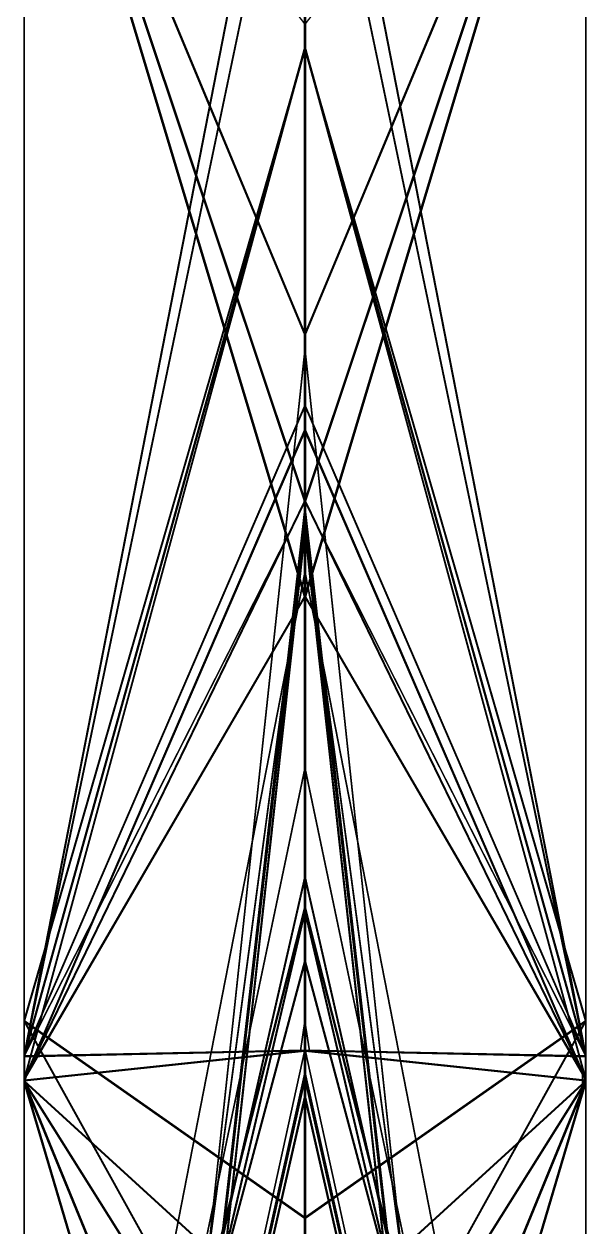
# Model space of a CAD drawing. Header units: metres. Extents: x -12.4 to 12.4, y -12.4 to 12.4.
# Drawn here: x -0.425 to 0.425, y 6.106 to 7.928 of the extents above; entities that cross this region are included whole.
import ezdxf

# ---------------------------------------------------------------- set-up
doc = ezdxf.new("R2010")
doc.units = ezdxf.units.M
doc.layers.add('Snowflake', color=7, linetype='CONTINUOUS')

msp = doc.modelspace()

# ---------------------------------------------------------------- linework, layer by layer
at = {"layer": 'Snowflake'}
for points in [[(-0.000135, 8.542343, -3.374876), (-0.422979, 6.377565, -0.338764), (-0.424201, 6.368742, -0.323402)], [(-0.424201, 6.368742, -0.323402), (-0.000705, 8.536854, -3.364191), (-0.000135, 8.542343, -3.374876)], [(-0.000705, 8.536854, -3.364191), (-0.424201, 6.368742, -0.323402), (-0.000705, 7.349327, -1.20505)], [(-0.000135, 8.398622, -3.73418), (-0.422979, 6.377565, -0.338764), (-0.000135, 8.542343, -3.374876)], [(0, 7.37143, -1.241643), (0, 8.526034, -3.340923), (-0.000705, 8.536854, -3.364191)], [(-0.000705, 8.536854, -3.364191), (-0.000705, 7.349327, -1.20505), (0, 7.37143, -1.241643)], [(0.000705, 7.349327, -1.20505), (0.000705, 8.536854, -3.364191), (0, 8.526034, -3.340923)], [(0, 8.526034, -3.340923), (0, 8.036202, -2.326271), (0, 7.37143, -1.241643)], [(0, 8.526034, -3.340923), (0, 7.37143, -1.241643), (0.000705, 7.349327, -1.20505)], [(0.42298, 6.377565, -0.338764), (0.000135, 8.398622, -3.73418), (0.000135, 8.542343, -3.374876)], [(0.42298, 6.377565, -0.338764), (0.000135, 8.542343, -3.374876), (0.000705, 8.536854, -3.364191)], [(0.424201, 6.368742, -0.323402), (0.000705, 8.536854, -3.364191), (0.000705, 7.349327, -1.20505)], [(0.000705, 8.536854, -3.364191), (0.424201, 6.368742, -0.323402), (0.42298, 6.377565, -0.338764)], [(-0.425061, 6.330577, 0.170851), (-0.000737, 7.060687, 0.747749), (-0.425061, 8.47591, 0.224935)], [(-0.425061, 6.330577, 0.170851), (-0.425061, 8.47591, 0.224935), (-0.424983, 8.475826, 0.223391)], [(-0.425061, 8.47591, 0.224935), (-0.000737, 7.060687, 0.747749), (-0.000741, 7.065682, 0.747553)], [(-0.000741, 7.065682, 0.747553), (-0.420511, 8.465716, 0.230351), (-0.425061, 8.47591, 0.224935)], [(-0.424983, 8.475826, 0.223391), (-0.424983, 6.3312, 0.169325), (-0.425061, 6.330577, 0.170851)], [(-0.000799, 7.205246, -0.263204), (-0.424983, 8.475826, 0.223391), (-0.42358, 8.476167, 0.22184)], [(-0.424983, 8.475826, 0.223391), (-0.000799, 7.205246, -0.263204), (-0.424983, 6.3312, 0.169325)], [(-0.000506, 7.460964, 0.712334), (-0.000506, 8.000454, 0.856198), (-0.42377, 8.477028, 0.226792)], [(-0.000506, 7.460964, 0.712334), (-0.42377, 8.477028, 0.226792), (-0.420511, 8.465716, 0.230351)], [(-0.000663, 7.928112, -0.263301), (-0.000663, 7.209383, -0.263301), (-0.42358, 8.476167, 0.22184)], [(-0.42358, 8.476167, 0.22184), (-0.000663, 7.209383, -0.263301), (-0.000799, 7.205246, -0.263204)], [(0.000506, 8.000454, 0.856198), (0.000506, 7.460964, 0.712334), (0.423771, 8.477028, 0.226792)], [(0.423771, 8.477028, 0.226792), (0.000506, 7.460964, 0.712334), (0.000742, 7.458042, 0.711884)], [(0.000664, 7.209383, -0.263301), (0.000664, 7.928112, -0.263301), (0.423581, 8.476167, 0.22184)], [(0.000664, 7.209383, -0.263301), (0.423581, 8.476167, 0.22184), (0.424984, 8.475826, 0.223391)], [(0.424984, 8.475826, 0.223391), (0.0008, 7.205246, -0.263204), (0.000664, 7.209383, -0.263301)], [(0.000738, 7.060687, 0.747749), (0.425062, 6.330577, 0.170851), (0.425062, 8.47591, 0.224935)], [(0.000738, 7.060687, 0.747749), (0.425062, 8.47591, 0.224935), (0.420511, 8.465716, 0.230351)], [(0.000742, 7.458042, 0.711884), (0.420511, 8.465716, 0.230351), (0.423771, 8.477028, 0.226792)], [(0.0008, 7.205246, -0.263204), (0.424984, 8.475826, 0.223391), (0.424984, 6.3312, 0.169325)], [(0.425062, 8.47591, 0.224935), (0.425062, 6.330577, 0.170851), (0.424984, 6.3312, 0.169325)], [(0.424984, 6.3312, 0.169325), (0.424984, 8.475826, 0.223391), (0.425062, 8.47591, 0.224935)], [(-0.000741, 7.065682, 0.747553), (-0.000741, 7.458042, 0.711884), (-0.420511, 8.465716, 0.230351)], [(-0.420511, 8.465716, 0.230351), (-0.000741, 7.458042, 0.711884), (-0.000506, 7.460964, 0.712334)], [(0.420511, 8.465716, 0.230351), (0.000742, 7.065682, 0.747553), (0.000738, 7.060687, 0.747749)], [(0.000742, 7.458042, 0.711884), (0.000742, 7.065682, 0.747553), (0.420511, 8.465716, 0.230351)], [(-0.422979, 6.377565, -0.338764), (-0.000135, 8.398622, -3.73418), (-0.000125, 8.397027, -3.735438)], [(0, 8.398795, -3.736439), (0, 7.892407, -3.736439), (-0.000125, 7.893064, -3.735438)], [(-0.000125, 7.893064, -3.735438), (-0.000125, 8.397027, -3.735438), (0, 8.398795, -3.736439)], [(0, 7.892407, -3.736439), (0, 8.398795, -3.736439), (0.000125, 8.397027, -3.735438)], [(0.423758, 6.372201, -0.333691), (0.000125, 8.397027, -3.735438), (0.000135, 8.398622, -3.73418)], [(0.000135, 8.398622, -3.73418), (0.42298, 6.377565, -0.338764), (0.423758, 6.372201, -0.333691)], [(-0.000125, 8.397027, -3.735438), (-0.000125, 7.893064, -3.735438), (-0.423758, 6.372201, -0.333691)], [(-0.000125, 8.397027, -3.735438), (-0.423758, 6.372201, -0.333691), (-0.422979, 6.377565, -0.338764)], [(0.000125, 8.397027, -3.735438), (0.000125, 7.893064, -3.735438), (0, 7.892407, -3.736439)], [(0.000125, 7.893064, -3.735438), (0.000125, 8.397027, -3.735438), (0.423758, 6.372201, -0.333691)], [(0.000506, 7.460964, 0.712334), (0.000506, 8.000454, 0.856198), (-0.000506, 8.000454, 0.856198)], [(-0.000506, 8.000454, 0.856198), (-0.000506, 7.460964, 0.712334), (0.000506, 7.460964, 0.712334)], [(-0.000663, 7.209383, -0.263301), (-0.000663, 7.928112, -0.263301), (0.000664, 7.928112, -0.263301)], [(0.000664, 7.928112, -0.263301), (0.000664, 7.209383, -0.263301), (-0.000663, 7.209383, -0.263301)], [(0, 7.313678, 1.833832), (0, 7.928578, 2.629585), (0, 7.927557, 2.629915)], [(0, 7.928578, 2.629585), (0, 7.313678, 1.833832), (0, 7.316278, 1.838848)], [(0, 7.316278, 1.838848), (0, 7.927557, 2.629915), (0, 7.928578, 2.629585)], [(0, 7.927557, 2.629915), (0, 7.316278, 1.838848), (0.000001, 7.8916, 3.708643)], [(0, 7.927557, 2.629915), (0, 7.316278, 1.838848), (0, 7.313678, 1.833832)], [(-0.425311, 6.329789, 0.176266), (-0.003518, 7.879888, 3.688683), (-0.000691, 7.888004, 3.70289)], [(-0.000691, 7.888004, 3.70289), (-0.423606, 6.333783, 0.181134), (-0.425311, 6.329789, 0.176266)], [(-0.000475, 7.888203, -3.729232), (-0.000475, 6.374175, -1.674479), (-0.424708, 6.365187, -0.322668)], [(-0.000475, 7.888203, -3.729232), (-0.424708, 6.365187, -0.322668), (-0.423758, 6.372201, -0.333691)], [(-0.423758, 6.372201, -0.333691), (-0.000125, 7.893064, -3.735438), (-0.000475, 7.888203, -3.729232)], [(-0.000691, 7.888004, 3.70289), (-0.000691, 7.313023, 1.834204), (-0.423606, 6.333783, 0.181134)], [(-0.003518, 7.879888, 3.688683), (-0.000744, 7.886636, 3.70514), (0.000001, 7.888854, 3.71133)], [(-0.000691, 7.888004, 3.70289), (-0.003518, 7.879888, 3.688683), (0.000001, 7.888854, 3.71133)], [(0, 6.124327, 1.154567), (0.000001, 7.888854, 3.71133), (-0.000744, 7.886636, 3.70514)], [(0.000001, 7.8916, 3.708643), (-0.000691, 7.888004, 3.70289), (0.000001, 7.888854, 3.71133)], [(0.000001, 7.8916, 3.708643), (0, 7.316278, 1.838848), (-0.000691, 7.313023, 1.834204)], [(-0.000691, 7.313023, 1.834204), (-0.000691, 7.888004, 3.70289), (0.000001, 7.8916, 3.708643)], [(0, 7.856989, -3.690074), (-0.000475, 7.888203, -3.729232), (-0.000125, 7.893064, -3.735438)], [(-0.000475, 6.374175, -1.674479), (-0.000475, 7.888203, -3.729232), (0, 7.856989, -3.690074)], [(-0.000125, 7.893064, -3.735438), (0, 7.892407, -3.736439), (0, 7.856989, -3.690074)], [(0.000125, 7.893064, -3.735438), (0.000476, 7.888203, -3.729232), (0, 7.856989, -3.690074)], [(0, 7.856989, -3.690074), (0, 7.892407, -3.736439), (0.000125, 7.893064, -3.735438)], [(0, 7.205166, -2.868345), (0, 7.892407, -3.736439), (0, 7.856989, -3.690074)], [(0, 7.892407, -3.736439), (0, 7.205166, -2.868345), (0, 7.205976, -2.867743)], [(0, 7.205976, -2.867743), (0, 7.856989, -3.690074), (0, 7.892407, -3.736439)], [(0, 7.316278, 1.838848), (0.000001, 7.8916, 3.708643), (0.000692, 7.888004, 3.70289)], [(0, 6.124327, 1.154567), (0.000001, 7.888854, 3.71133), (0, 7.422889, 3.424583)], [(0, 6.554986, 2.231217), (0, 7.422889, 3.424583), (0.000001, 7.888854, 3.71133)], [(0.000001, 7.888854, 3.71133), (0, 6.124327, 1.154567), (0, 6.554986, 2.231217)], [(0.000001, 7.888854, 3.71133), (0, 6.124327, 1.154567), (0.000745, 6.121146, 1.146981)], [(0, 6.417909, -1.737037), (0, 7.856989, -3.690074), (0.000476, 7.888203, -3.729232)], [(0.000476, 7.888203, -3.729232), (0.000476, 6.374175, -1.674479), (0, 6.417909, -1.737037)], [(0.000692, 7.888004, 3.70289), (0.000692, 7.313023, 1.834204), (0, 7.316278, 1.838848)], [(0.000692, 7.888004, 3.70289), (0.000001, 7.8916, 3.708643), (0.000001, 7.888854, 3.71133)], [(0.003519, 7.879888, 3.688683), (0.000692, 7.888004, 3.70289), (0.000001, 7.888854, 3.71133)], [(0.000745, 7.886636, 3.70514), (0.003519, 7.879888, 3.688683), (0.000001, 7.888854, 3.71133)], [(0.000745, 6.121146, 1.146981), (0.000745, 7.886636, 3.70514), (0.000001, 7.888854, 3.71133)], [(0.000125, 7.893064, -3.735438), (0.423758, 6.372201, -0.333691), (0.424709, 6.365187, -0.322668)], [(0.424709, 6.365187, -0.322668), (0.000476, 7.888203, -3.729232), (0.000125, 7.893064, -3.735438)], [(0.000476, 6.374175, -1.674479), (0.000476, 7.888203, -3.729232), (0.424709, 6.365187, -0.322668)], [(0.000692, 7.313023, 1.834204), (0.000692, 7.888004, 3.70289), (0.423607, 6.333783, 0.181134)], [(0.423607, 6.333783, 0.181134), (0.000692, 7.888004, 3.70289), (0.003519, 7.879888, 3.688683)], [(-0.425311, 6.419392, 0.893086), (-0.003518, 7.879888, 3.688683), (-0.425311, 6.329789, 0.176266)], [(-0.003518, 7.879888, 3.688683), (-0.425311, 6.419392, 0.893086), (-0.424767, 6.418421, 0.894767)], [(-0.000744, 7.886636, 3.70514), (-0.424767, 6.418421, 0.894767), (-0.000745, 6.121146, 1.146981)], [(-0.424767, 6.418421, 0.894767), (-0.000744, 7.886636, 3.70514), (-0.003518, 7.879888, 3.688683)], [(-0.000744, 7.886636, 3.70514), (-0.000745, 6.121146, 1.146981), (0, 6.124327, 1.154567)], [(0.424768, 6.418421, 0.894767), (0.000745, 7.886636, 3.70514), (0.000745, 6.121146, 1.146981)], [(0.000745, 7.886636, 3.70514), (0.424768, 6.418421, 0.894767), (0.425312, 6.419392, 0.893086)], [(0.425312, 6.419392, 0.893086), (0.003519, 7.879888, 3.688683), (0.000745, 7.886636, 3.70514)], [(0.003519, 7.879888, 3.688683), (0.425312, 6.419392, 0.893086), (0.425312, 6.329789, 0.176266)], [(0.003519, 7.879888, 3.688683), (0.425312, 6.329789, 0.176266), (0.423607, 6.333783, 0.181134)], [(0, 7.856989, -3.690074), (0, 6.417909, -1.737037), (-0.000475, 6.374175, -1.674479)], [(0, 6.417909, -1.737037), (0, 7.205976, -2.867743), (0, 7.856989, -3.690074)], [(0, 7.856989, -3.690074), (0, 7.205976, -2.867743), (0, 7.205166, -2.868345)], [(0.000506, 7.460964, 0.712334), (-0.000506, 7.460964, 0.712334), (-0.000741, 7.458042, 0.711884)], [(-0.000741, 7.458042, 0.711884), (0.000742, 7.458042, 0.711884), (0.000506, 7.460964, 0.712334)], [(0.000742, 7.065682, 0.747553), (0.000742, 7.458042, 0.711884), (-0.000741, 7.458042, 0.711884)], [(-0.000741, 7.458042, 0.711884), (-0.000741, 7.065682, 0.747553), (0.000742, 7.065682, 0.747553)], [(-0.000125, 7.433496, 5.40432), (-0.000125, 7.181516, 4.967875), (-0.423758, 3.475085, 5.351643)], [(-0.000125, 7.433496, 5.40432), (-0.423758, 3.475085, 5.351643), (-0.42298, 3.48216, 5.353752)], [(-0.42298, 3.48216, 5.353752), (-0.000135, 7.433205, 5.406329), (-0.000125, 7.433496, 5.40432)], [(-0.000135, 7.433205, 5.406329), (-0.42298, 3.48216, 5.353752), (-0.000135, 7.1939, 5.710448)], [(0, 7.435249, 5.405351), (-0.000125, 7.433496, 5.40432), (-0.000135, 7.433205, 5.406329)], [(0, 7.194344, 5.711503), (0, 7.435249, 5.405351), (-0.000135, 7.433205, 5.406329)], [(-0.000135, 7.433205, 5.406329), (-0.000135, 7.1939, 5.710448), (0, 7.194344, 5.711503)], [(0, 7.435249, 5.405351), (0, 7.182055, 4.966806), (-0.000125, 7.181516, 4.967875)], [(-0.000125, 7.181516, 4.967875), (-0.000125, 7.433496, 5.40432), (0, 7.435249, 5.405351)], [(0, 7.435249, 5.405351), (0.000135, 7.433205, 5.406329), (0.000125, 7.433496, 5.40432)], [(0, 7.435249, 5.405351), (0, 7.194344, 5.711503), (0.000135, 7.1939, 5.710448)], [(0.000135, 7.1939, 5.710448), (0.000135, 7.433205, 5.406329), (0, 7.435249, 5.405351)], [(0, 7.182055, 4.966806), (0, 7.435249, 5.405351), (0.000125, 7.433496, 5.40432)], [(0.000125, 7.433496, 5.40432), (0.000125, 7.181516, 4.967875), (0, 7.182055, 4.966806)], [(0.000125, 7.181516, 4.967875), (0.000125, 7.433496, 5.40432), (0.423758, 3.475085, 5.351643)], [(0.423758, 3.475085, 5.351643), (0.000125, 7.433496, 5.40432), (0.000135, 7.433205, 5.406329)], [(0.42298, 3.48216, 5.353752), (0.000135, 7.433205, 5.406329), (0.000135, 7.1939, 5.710448)], [(0.000135, 7.433205, 5.406329), (0.42298, 3.48216, 5.353752), (0.423758, 3.475085, 5.351643)], [(0, 7.422889, 3.424583), (0, 6.554986, 2.231217), (0, 6.124327, 1.154567)], [(0, 6.554986, 2.231217), (0, 7.422889, 3.424583), (0, 7.42219, 3.425338)], [(0, 6.554095, 2.231709), (0, 7.42219, 3.425338), (0, 7.422889, 3.424583)], [(0, 7.422889, 3.424583), (0, 6.554986, 2.231217), (0, 6.554095, 2.231709)], [(0, 7.42219, 3.425338), (0, 6.554095, 2.231709), (0, 6.554986, 2.231217)], [(0, 7.37143, -1.241643), (-0.000705, 7.349327, -1.20505), (-0.000456, 7.348564, -1.202071)], [(0.000705, 7.349327, -1.20505), (0, 7.37143, -1.241643), (-0.000456, 7.348564, -1.202071)], [(-0.000705, 7.349327, -1.20505), (-0.424201, 6.368742, -0.323402), (-0.424551, 6.366593, -0.319177)], [(-0.424551, 6.366593, -0.319177), (-0.000456, 7.348564, -1.202071), (-0.000705, 7.349327, -1.20505)], [(-0.000456, 7.348564, -1.202071), (-0.424551, 6.366593, -0.319177), (-0.000456, 7.204418, -0.265121)], [(0.000457, 7.348564, -1.202071), (0.000705, 7.349327, -1.20505), (-0.000456, 7.348564, -1.202071)], [(0.000457, 7.204418, -0.265121), (0.000457, 7.348564, -1.202071), (-0.000456, 7.348564, -1.202071)], [(-0.000456, 7.348564, -1.202071), (-0.000456, 7.204418, -0.265121), (0.000457, 7.204418, -0.265121)], [(0.424201, 6.368742, -0.323402), (0.000705, 7.349327, -1.20505), (0.000457, 7.348564, -1.202071)], [(0.424551, 6.366593, -0.319177), (0.000457, 7.348564, -1.202071), (0.000457, 7.204418, -0.265121)], [(0.000457, 7.348564, -1.202071), (0.424551, 6.366593, -0.319177), (0.424201, 6.368742, -0.323402)], [(-0.423606, 6.333783, 0.181134), (-0.000691, 7.313023, 1.834204), (-0.00096, 7.309454, 1.826079)], [(-0.00096, 7.309454, 1.826079), (-0.419877, 6.339472, 0.188636), (-0.423606, 6.333783, 0.181134)], [(-0.00096, 7.309454, 1.826079), (-0.00096, 7.060278, 1.327727), (-0.419877, 6.339472, 0.188636)], [(-0.00096, 7.309454, 1.826079), (-0.000691, 7.313023, 1.834204), (0, 7.316278, 1.838848)], [(0, 7.316278, 1.838848), (0, 7.313678, 1.833832), (-0.00096, 7.309454, 1.826079)], [(0, 7.313678, 1.833832), (0, 7.060483, 1.327444), (-0.00096, 7.060278, 1.327727)], [(-0.00096, 7.060278, 1.327727), (-0.00096, 7.309454, 1.826079), (0, 7.313678, 1.833832)], [(0, 7.316278, 1.838848), (0.000692, 7.313023, 1.834204), (0.000961, 7.309454, 1.826079)], [(0.000961, 7.309454, 1.826079), (0, 7.313678, 1.833832), (0, 7.316278, 1.838848)], [(0, 7.060483, 1.327444), (0, 7.313678, 1.833832), (0.000961, 7.309454, 1.826079)], [(0.000961, 7.309454, 1.826079), (0.000961, 7.060278, 1.327727), (0, 7.060483, 1.327444)], [(0.000692, 7.313023, 1.834204), (0.423607, 6.333783, 0.181134), (0.419878, 6.339472, 0.188636)], [(0.419878, 6.339472, 0.188636), (0.000961, 7.309454, 1.826079), (0.000692, 7.313023, 1.834204)], [(0.000961, 7.060278, 1.327727), (0.000961, 7.309454, 1.826079), (0.419878, 6.339472, 0.188636)], [(-0.000456, 7.204418, -0.265121), (-0.424551, 6.366593, -0.319177), (-0.425217, 6.365049, -0.317254)], [(-0.425217, 6.365049, -0.317254), (-0.00187, 7.201397, -0.263294), (-0.000456, 7.204418, -0.265121)], [(-0.425217, 6.365049, -0.317254), (-0.425217, 6.329076, 0.168381), (-0.00187, 7.201397, -0.263294)], [(-0.00187, 7.201397, -0.263294), (-0.425217, 6.329076, 0.168381), (-0.424983, 6.3312, 0.169325)], [(-0.424983, 6.3312, 0.169325), (-0.000799, 7.205246, -0.263204), (-0.00187, 7.201397, -0.263294)], [(-0.00187, 7.201397, -0.263294), (-0.000799, 7.205246, -0.263204), (-0.000663, 7.209383, -0.263301)], [(-0.000456, 7.204418, -0.265121), (-0.00187, 7.201397, -0.263294), (-0.000663, 7.209383, -0.263301)], [(0.000457, 7.204418, -0.265121), (-0.000456, 7.204418, -0.265121), (-0.000663, 7.209383, -0.263301)], [(0.00187, 7.201397, -0.263294), (0.000457, 7.204418, -0.265121), (-0.000663, 7.209383, -0.263301)], [(0.0008, 7.205246, -0.263204), (0.00187, 7.201397, -0.263294), (-0.000663, 7.209383, -0.263301)], [(0.000664, 7.209383, -0.263301), (0.0008, 7.205246, -0.263204), (-0.000663, 7.209383, -0.263301)], [(0.424551, 6.366593, -0.319177), (0.000457, 7.204418, -0.265121), (0.00187, 7.201397, -0.263294)], [(0.0008, 7.205246, -0.263204), (0.424984, 6.3312, 0.169325), (0.425217, 6.329076, 0.168381)], [(0.425217, 6.329076, 0.168381), (0.00187, 7.201397, -0.263294), (0.0008, 7.205246, -0.263204)], [(0.425217, 6.329076, 0.168381), (0.425217, 6.365049, -0.317254), (0.00187, 7.201397, -0.263294)], [(0.00187, 7.201397, -0.263294), (0.425217, 6.365049, -0.317254), (0.424551, 6.366593, -0.319177)], [(-0.000135, 7.1939, 5.710448), (-0.42298, 3.48216, 5.353752), (-0.424201, 3.464445, 5.353791)], [(-0.424201, 3.464445, 5.353791), (-0.000705, 7.181901, 5.711038), (-0.000135, 7.1939, 5.710448)], [(-0.000705, 7.181901, 5.711038), (-0.424201, 3.464445, 5.353791), (-0.000705, 4.718267, 5.762179)], [(-0.423758, 3.475085, 5.351643), (-0.000125, 7.181516, 4.967875), (-0.000475, 7.173712, 4.966769)], [(-0.000135, 7.1939, 5.710448), (-0.000705, 7.181901, 5.711038), (0, 7.156341, 5.713301)], [(0, 4.761009, 5.763024), (0, 7.156341, 5.713301), (-0.000705, 7.181901, 5.711038)], [(-0.000705, 7.181901, 5.711038), (-0.000705, 4.718267, 5.762179), (0, 4.761009, 5.763024)], [(0, 7.124193, 4.959315), (-0.000475, 7.173712, 4.966769), (-0.000125, 7.181516, 4.967875)], [(0, 7.156341, 5.713301), (0, 7.194344, 5.711503), (-0.000135, 7.1939, 5.710448)], [(-0.000125, 7.181516, 4.967875), (0, 7.182055, 4.966806), (0, 7.124193, 4.959315)], [(0.000135, 7.1939, 5.710448), (0, 7.194344, 5.711503), (0, 7.156341, 5.713301)], [(0, 7.194344, 5.711503), (0, 6.032734, 5.797431), (0, 6.032711, 5.79642)], [(0, 6.032711, 5.79642), (0, 7.156341, 5.713301), (0, 7.194344, 5.711503)], [(0, 6.032734, 5.797431), (0, 7.194344, 5.711503), (0, 7.156341, 5.713301)], [(0, 7.156341, 5.713301), (0.000705, 7.181901, 5.711038), (0.000135, 7.1939, 5.710448)], [(0, 7.124193, 4.959315), (0, 7.182055, 4.966806), (0.000125, 7.181516, 4.967875)], [(0, 6.086643, 4.805685), (0, 7.182055, 4.966806), (0, 7.124193, 4.959315)], [(0, 7.182055, 4.966806), (0, 6.086643, 4.805685), (0, 6.086526, 4.806688)], [(0, 6.086526, 4.806688), (0, 7.124193, 4.959315), (0, 7.182055, 4.966806)], [(0.000705, 4.718267, 5.762179), (0.000705, 7.181901, 5.711038), (0, 7.156341, 5.713301)], [(0.000125, 7.181516, 4.967875), (0.000476, 7.173712, 4.966769), (0, 7.124193, 4.959315)], [(0.000125, 7.181516, 4.967875), (0.423758, 3.475085, 5.351643), (0.424709, 3.462032, 5.351079)], [(0.424709, 3.462032, 5.351079), (0.000476, 7.173712, 4.966769), (0.000125, 7.181516, 4.967875)], [(0.42298, 3.48216, 5.353752), (0.000135, 7.1939, 5.710448), (0.000705, 7.181901, 5.711038)], [(0.424201, 3.464446, 5.353792), (0.000705, 7.181901, 5.711038), (0.000705, 4.718267, 5.762179)], [(0.000705, 7.181901, 5.711038), (0.424201, 3.464446, 5.353792), (0.42298, 3.48216, 5.353752)], [(-0.000475, 7.173712, 4.966769), (-0.000475, 4.637228, 4.682958), (-0.424709, 3.462032, 5.351079)], [(-0.000475, 7.173712, 4.966769), (-0.424709, 3.462032, 5.351079), (-0.423758, 3.475085, 5.351643)], [(-0.000475, 4.637228, 4.682958), (-0.000475, 7.173712, 4.966769), (0, 7.124193, 4.959315)], [(0, 4.713272, 4.689554), (0, 7.124193, 4.959315), (0.000476, 7.173712, 4.966769)], [(0.000476, 7.173712, 4.966769), (0.000476, 4.637228, 4.682958), (0, 4.713272, 4.689554)], [(0.000476, 4.637228, 4.682958), (0.000476, 7.173712, 4.966769), (0.424709, 3.462032, 5.351079)], [(-0.425311, 3.317546, -5.393625), (-0.003518, 7.134438, -4.979842), (-0.000691, 7.150799, -4.979766)], [(-0.000691, 7.150799, -4.979766), (-0.423606, 3.323758, -5.39465), (-0.425311, 3.317546, -5.393625)], [(-0.000744, 7.152063, -4.977458), (-0.424767, 3.984101, -5.111132), (-0.000745, 4.053887, -4.727577)], [(-0.424767, 3.984101, -5.111132), (-0.000744, 7.152063, -4.977458), (-0.003518, 7.134438, -4.979842)], [(-0.000691, 7.150799, -4.979766), (-0.000691, 5.244979, -5.416162), (-0.423606, 3.323758, -5.39465)], [(-0.003518, 7.134438, -4.979842), (-0.000744, 7.152063, -4.977458), (0, 7.158533, -4.976283)], [(-0.000691, 7.150799, -4.979766), (-0.003518, 7.134438, -4.979842), (0, 7.158533, -4.976283)], [(-0.000744, 7.152063, -4.977458), (-0.000745, 4.053887, -4.727577), (0, 4.062047, -4.726539)], [(0, 4.062047, -4.726539), (0, 7.158533, -4.976283), (-0.000744, 7.152063, -4.977458)], [(0, 7.157579, -4.980004), (-0.000691, 7.150799, -4.979766), (0, 7.158533, -4.976283)], [(0, 7.157579, -4.980004), (0, 5.250628, -5.416659), (-0.000691, 5.244979, -5.416162)], [(-0.000691, 5.244979, -5.416162), (-0.000691, 7.150799, -4.979766), (0, 7.157579, -4.980004)], [(0, 4.062047, -4.726539), (0, 7.158533, -4.976283), (0, 6.67722, -4.716119)], [(0, 5.209784, -4.561176), (0, 6.67722, -4.716119), (0, 7.158533, -4.976283)], [(0, 7.158533, -4.976283), (0, 4.062047, -4.726539), (0, 5.209784, -4.561176)], [(0.000692, 7.150799, -4.979766), (0, 7.157579, -4.980004), (0, 7.158533, -4.976283)], [(0.003519, 7.134438, -4.979842), (0.000692, 7.150799, -4.979766), (0, 7.158533, -4.976283)], [(0.000745, 7.152063, -4.977458), (0.003519, 7.134438, -4.979842), (0, 7.158533, -4.976283)], [(0, 7.158533, -4.976283), (0, 4.062047, -4.726539), (0.000745, 4.053887, -4.727577)], [(0.000745, 4.053887, -4.727577), (0.000745, 7.152063, -4.977458), (0, 7.158533, -4.976283)], [(0, 5.250628, -5.416659), (0, 6.241352, -5.550508), (0, 7.157579, -4.980004)], [(0, 5.250628, -5.416659), (0, 7.157579, -4.980004), (0.000692, 7.150799, -4.979766)], [(0, 7.156341, 5.713301), (0, 6.032711, 5.79642), (0, 4.761009, 5.763024)], [(0, 7.156341, 5.713301), (0, 4.761009, 5.763024), (0.000705, 4.718267, 5.762179)], [(0, 7.156341, 5.713301), (0, 6.032711, 5.79642), (0, 6.032734, 5.797431)], [(0.000692, 7.150799, -4.979766), (0.000692, 5.244979, -5.416162), (0, 5.250628, -5.416659)], [(0.000692, 5.244979, -5.416162), (0.000692, 7.150799, -4.979766), (0.423607, 3.323758, -5.39465)], [(0.423607, 3.323758, -5.39465), (0.000692, 7.150799, -4.979766), (0.003519, 7.134438, -4.979842)], [(0.424768, 3.984101, -5.111132), (0.000745, 7.152063, -4.977458), (0.000745, 4.053887, -4.727577)], [(0.000745, 7.152063, -4.977458), (0.424768, 3.984101, -5.111132), (0.425312, 3.983131, -5.112814)], [(0.425312, 3.983131, -5.112814), (0.003519, 7.134438, -4.979842), (0.000745, 7.152063, -4.977458)], [(-0.425311, 3.983131, -5.112814), (-0.003518, 7.134438, -4.979842), (-0.425311, 3.317546, -5.393625)], [(-0.003518, 7.134438, -4.979842), (-0.425311, 3.983131, -5.112814), (-0.424767, 3.984101, -5.111132)], [(0, 7.124193, 4.959315), (0, 4.713272, 4.689554), (-0.000475, 4.637228, 4.682958)], [(0, 6.086526, 4.806688), (0, 4.713272, 4.689554), (0, 7.124193, 4.959315)], [(0, 7.124193, 4.959315), (0, 6.086526, 4.806688), (0, 6.086643, 4.805685)], [(0.003519, 7.134438, -4.979842), (0.425312, 3.983131, -5.112814), (0.425312, 3.317546, -5.393625)], [(0.003519, 7.134438, -4.979842), (0.425312, 3.317546, -5.393625), (0.423607, 3.323758, -5.39465)], [(-0.000331, 7.096878, -6.894726), (-0.000331, 6.509484, -7.316976), (-0.423891, 4.927548, -6.952397)], [(-0.000331, 7.096878, -6.894726), (-0.423891, 4.927548, -6.952397), (-0.423736, 4.928463, -6.95042)], [(-0.000305, 6.591169, -6.520142), (-0.000305, 7.097127, -6.892766), (-0.423736, 4.928463, -6.95042)], [(-0.423736, 4.928463, -6.95042), (-0.000305, 7.097127, -6.892766), (-0.000331, 7.096878, -6.894726)], [(0.000332, 7.096878, -6.894726), (-0.000331, 7.096878, -6.894726), (-0.000305, 7.097127, -6.892766)], [(-0.000331, 6.509484, -7.316976), (-0.000331, 7.096878, -6.894726), (0.000332, 7.096878, -6.894726)], [(0.000332, 7.096878, -6.894726), (0.000332, 6.509484, -7.316976), (-0.000331, 6.509484, -7.316976)], [(-0.000305, 7.097127, -6.892766), (0.000306, 7.097127, -6.892766), (0.000332, 7.096878, -6.894726)], [(0.000306, 6.591169, -6.520142), (0.000306, 7.097127, -6.892766), (-0.000305, 7.097127, -6.892766)], [(-0.000305, 7.097127, -6.892766), (-0.000305, 6.591169, -6.520142), (0.000306, 6.591169, -6.520142)], [(0.000306, 7.097127, -6.892766), (0.000306, 6.591169, -6.520142), (0.423736, 4.928463, -6.95042)], [(0.000306, 7.097127, -6.892766), (0.423736, 4.928463, -6.95042), (0.423892, 4.927548, -6.952397)], [(0.423892, 4.927548, -6.952397), (0.000332, 7.096878, -6.894726), (0.000306, 7.097127, -6.892766)], [(0.000332, 6.509484, -7.316976), (0.000332, 7.096878, -6.894726), (0.423892, 4.927548, -6.952397)], [(-0.000737, 7.060687, 0.747749), (-0.425061, 6.330577, 0.170851), (-0.423515, 6.331764, 0.174139)], [(-0.423515, 6.331764, 0.174139), (-0.000507, 7.059611, 0.749247), (-0.000737, 7.060687, 0.747749)], [(-0.000507, 7.059611, 1.324355), (-0.000507, 7.059611, 0.749247), (-0.423515, 6.331764, 0.174139)], [(-0.000507, 7.059611, 1.324355), (-0.423515, 6.331764, 0.174139), (-0.419877, 6.339472, 0.188636)], [(-0.419877, 6.339472, 0.188636), (-0.00096, 7.060278, 1.327727), (-0.000507, 7.059611, 1.324355)], [(0, 7.060483, 1.327444), (0.000961, 7.060278, 1.327727), (-0.00096, 7.060278, 1.327727)], [(0.000508, 7.059611, 1.324355), (-0.000507, 7.059611, 1.324355), (-0.00096, 7.060278, 1.327727)], [(0.000961, 7.060278, 1.327727), (0.000508, 7.059611, 1.324355), (-0.00096, 7.060278, 1.327727)], [(-0.000741, 7.065682, 0.747553), (-0.000737, 7.060687, 0.747749), (0.000508, 7.059611, 0.749247)], [(0.000742, 7.065682, 0.747553), (-0.000741, 7.065682, 0.747553), (0.000508, 7.059611, 0.749247)], [(-0.000737, 7.060687, 0.747749), (-0.000507, 7.059611, 0.749247), (0.000508, 7.059611, 0.749247)], [(-0.000507, 7.059611, 0.749247), (-0.000507, 7.059611, 1.324355), (0.000508, 7.059611, 1.324355)], [(0.000508, 7.059611, 1.324355), (0.000508, 7.059611, 0.749247), (-0.000507, 7.059611, 0.749247)], [(0.000738, 7.060687, 0.747749), (0.000742, 7.065682, 0.747553), (0.000508, 7.059611, 0.749247)], [(0.425062, 6.330577, 0.170851), (0.000738, 7.060687, 0.747749), (0.000508, 7.059611, 0.749247)], [(0.423516, 6.331764, 0.174139), (0.000508, 7.059611, 1.324355), (0.000961, 7.060278, 1.327727)], [(0.000508, 7.059611, 0.749247), (0.000508, 7.059611, 1.324355), (0.423516, 6.331764, 0.174139)], [(0.000508, 7.059611, 0.749247), (0.423516, 6.331764, 0.174139), (0.425062, 6.330577, 0.170851)], [(0.000961, 7.060278, 1.327727), (0.419878, 6.339472, 0.188636), (0.423516, 6.331764, 0.174139)], [(-0.000238, 6.800294, 7.273527), (-0.000238, 6.584502, 6.899765), (-0.423493, 4.78168, 7.265807)], [(-0.000238, 6.800294, 7.273527), (-0.423493, 4.78168, 7.265807), (-0.421967, 4.788793, 7.267835)], [(-0.421967, 4.788793, 7.267835), (-0.000255, 6.800048, 7.275527), (-0.000238, 6.800294, 7.273527)], [(-0.000255, 6.636566, 7.494045), (-0.000255, 6.800048, 7.275527), (-0.421967, 4.788793, 7.267835)], [(-0.000255, 6.800048, 7.275527), (0.000255, 6.800048, 7.275527), (0.000238, 6.800294, 7.273527)], [(-0.000238, 6.800294, 7.273527), (-0.000255, 6.800048, 7.275527), (0.000238, 6.800294, 7.273527)], [(-0.000255, 6.800048, 7.275527), (-0.000255, 6.636566, 7.494045), (0.000255, 6.636566, 7.494045)], [(0.000255, 6.636566, 7.494045), (0.000255, 6.800048, 7.275527), (-0.000255, 6.800048, 7.275527)], [(0, 6.802009, 7.274536), (-0.000238, 6.800294, 7.273527), (0.000238, 6.800294, 7.273527)], [(0, 6.802009, 7.274536), (0, 6.584986, 6.89864), (-0.000238, 6.584502, 6.899765)], [(-0.000238, 6.584502, 6.899765), (-0.000238, 6.800294, 7.273527), (0, 6.802009, 7.274536)], [(0, 6.584986, 6.89864), (0, 6.802009, 7.274536), (0.000238, 6.800294, 7.273527)], [(0.000238, 6.800294, 7.273527), (0.000238, 6.584502, 6.899765), (0, 6.584986, 6.89864)], [(0.000238, 6.584502, 6.899765), (0.000238, 6.800294, 7.273527), (0.423493, 4.78168, 7.265807)], [(0.423493, 4.78168, 7.265807), (0.000238, 6.800294, 7.273527), (0.000255, 6.800048, 7.275527)], [(0.000255, 6.800048, 7.275527), (0.000255, 6.636566, 7.494045), (0.421968, 4.788792, 7.267835)], [(0.000255, 6.800048, 7.275527), (0.421968, 4.788792, 7.267835), (0.423493, 4.78168, 7.265807)], [(0, 6.677525, -4.715136), (0, 5.209764, -4.560159), (0, 5.209784, -4.561176)], [(0, 5.209784, -4.561176), (0, 6.67722, -4.716119), (0, 6.677525, -4.715136)], [(0, 5.209764, -4.560159), (0, 6.677525, -4.715136), (0, 6.67722, -4.716119)], [(0, 6.67722, -4.716119), (0, 5.209784, -4.561176), (0, 4.062047, -4.726539)], [(0, 6.67722, -4.716119), (0, 5.209784, -4.561176), (0, 5.209764, -4.560159)], [(-0.424035, 4.776198, 7.268111), (-0.000636, 6.631362, 7.495227), (-0.000255, 6.636566, 7.494045)], [(-0.000255, 6.636566, 7.494045), (-0.421967, 4.788793, 7.267835), (-0.424035, 4.776198, 7.268111)], [(-0.000636, 5.529923, 7.674169), (-0.000636, 6.631362, 7.495227), (-0.424035, 4.776198, 7.268111)], [(0.000255, 6.636566, 7.494045), (-0.000255, 6.636566, 7.494045), (-0.000636, 6.631362, 7.495227)], [(-0.000636, 6.631362, 7.495227), (0.000636, 6.631362, 7.495227), (0.000255, 6.636566, 7.494045)], [(0.000636, 5.529923, 7.674169), (0.000636, 6.631362, 7.495227), (-0.000636, 6.631362, 7.495227)], [(-0.000636, 6.631362, 7.495227), (-0.000636, 5.529923, 7.674169), (0.000636, 5.529923, 7.674169)], [(0.421968, 4.788792, 7.267835), (0.000255, 6.636566, 7.494045), (0.000636, 6.631362, 7.495227)], [(0.000636, 6.631362, 7.495227), (0.000636, 5.529923, 7.674169), (0.424035, 4.776198, 7.268111)], [(0.000636, 6.631362, 7.495227), (0.424035, 4.776198, 7.268111), (0.421968, 4.788792, 7.267835)], [(-0.000661, 6.579229, 6.89901), (-0.000661, 4.195258, 6.735241), (-0.424902, 4.772205, 7.265903)], [(-0.000661, 6.579229, 6.89901), (-0.424902, 4.772205, 7.265903), (-0.423493, 4.78168, 7.265807)], [(-0.000305, 6.591169, -6.520142), (-0.423736, 4.928463, -6.95042), (-0.423537, 4.924702, -6.949782)], [(-0.423537, 4.924702, -6.949782), (-0.000844, 6.584509, -6.520254), (-0.000305, 6.591169, -6.520142)], [(-0.000845, 5.560267, -6.613916), (-0.000844, 6.584509, -6.520254), (-0.423537, 4.924702, -6.949782)], [(-0.423493, 4.78168, 7.265807), (-0.000238, 6.584502, 6.899765), (-0.000661, 6.579229, 6.89901)], [(-0.000844, 6.584509, -6.520254), (-0.000845, 5.560267, -6.613916), (0.000845, 5.560267, -6.613916)], [(-0.000305, 6.591169, -6.520142), (-0.000844, 6.584509, -6.520254), (0.000845, 6.584509, -6.520254)], [(0.000845, 5.560267, -6.613916), (0.000845, 6.584509, -6.520254), (-0.000844, 6.584509, -6.520254)], [(0, 6.328874, 6.880034), (-0.000661, 6.579229, 6.89901), (-0.000238, 6.584502, 6.899765)], [(-0.000661, 4.195258, 6.735241), (-0.000661, 6.579229, 6.89901), (0, 6.328874, 6.880034)], [(0.000845, 6.584509, -6.520254), (0.000306, 6.591169, -6.520142), (-0.000305, 6.591169, -6.520142)], [(-0.000238, 6.584502, 6.899765), (0, 6.584986, 6.89864), (0, 6.328874, 6.880034)], [(0, 6.328874, 6.880034), (0, 6.584986, 6.89864), (0.000238, 6.584502, 6.899765)], [(0, 5.754708, 6.83504), (0, 6.584986, 6.89864), (0, 6.328874, 6.880034)], [(0, 6.584986, 6.89864), (0, 5.754708, 6.83504), (0, 5.754637, 6.836047)], [(0, 5.754637, 6.836047), (0, 6.328874, 6.880034), (0, 6.584986, 6.89864)], [(0.000238, 6.584502, 6.899765), (0.000661, 6.579229, 6.89901), (0, 6.328874, 6.880034)], [(0, 4.674506, 6.766386), (0, 6.328874, 6.880034), (0.000661, 6.579229, 6.89901)], [(0.000661, 6.579229, 6.89901), (0.000661, 4.195258, 6.735241), (0, 4.674506, 6.766386)], [(0.000238, 6.584502, 6.899765), (0.423493, 4.78168, 7.265807), (0.424903, 4.772205, 7.265904)], [(0.424903, 4.772205, 7.265904), (0.000661, 6.579229, 6.89901), (0.000238, 6.584502, 6.899765)], [(0.423736, 4.928463, -6.95042), (0.000306, 6.591169, -6.520142), (0.000845, 6.584509, -6.520254)], [(0.000661, 4.195258, 6.735241), (0.000661, 6.579229, 6.89901), (0.424903, 4.772205, 7.265904)], [(0.000845, 6.584509, -6.520254), (0.000845, 5.560267, -6.613916), (0.423537, 4.924702, -6.949782)], [(0.000845, 6.584509, -6.520254), (0.423537, 4.924702, -6.949782), (0.423736, 4.928463, -6.95042)], [(0, 6.124327, 1.154567), (0, 6.554986, 2.231217), (0, 6.554095, 2.231709)], [(0, 6.120049, 1.146591), (0, 6.554095, 2.231709), (0, 6.554986, 2.231217)], [(0, 6.554986, 2.231217), (0, 6.124327, 1.154567), (0, 6.120049, 1.146591)], [(0, 6.554095, 2.231709), (0, 6.120049, 1.146591), (0, 6.124327, 1.154567)], [(-0.000685, 6.504389, -7.317599), (-0.000685, 5.137871, -7.399622), (-0.424506, 4.921479, -6.952796)], [(-0.000685, 6.504389, -7.317599), (-0.424506, 4.921479, -6.952796), (-0.423891, 4.927548, -6.952397)], [(-0.423891, 4.927548, -6.952397), (-0.000331, 6.509484, -7.316976), (-0.000685, 6.504389, -7.317599)], [(0.000685, 6.504389, -7.317599), (-0.000685, 6.504389, -7.317599), (-0.000331, 6.509484, -7.316976)], [(-0.000685, 5.137871, -7.399622), (-0.000685, 6.504389, -7.317599), (0.000685, 6.504389, -7.317599)], [(0.000685, 6.504389, -7.317599), (0.000685, 5.137871, -7.399622), (-0.000685, 5.137871, -7.399622)], [(-0.000331, 6.509484, -7.316976), (0.000332, 6.509484, -7.316976), (0.000685, 6.504389, -7.317599)], [(0.000332, 6.509484, -7.316976), (0.423892, 4.927548, -6.952397), (0.424506, 4.921479, -6.952796)], [(0.424506, 4.921479, -6.952796), (0.000685, 6.504389, -7.317599), (0.000332, 6.509484, -7.316976)], [(0.000685, 5.137871, -7.399622), (0.000685, 6.504389, -7.317599), (0.424506, 4.921479, -6.952796)], [(-0.424767, 6.418421, 0.894767), (-0.425311, 6.419392, 0.893086), (-0.425173, 6.417451, 0.892239)], [(-0.425173, 6.327405, 0.171878), (-0.425173, 6.417451, 0.892239), (-0.425311, 6.419392, 0.893086)], [(-0.425311, 6.419392, 0.893086), (-0.425311, 6.329789, 0.176266), (-0.425173, 6.327405, 0.171878)], [(-0.425173, 6.417451, 0.892239), (-0.423819, 6.416373, 0.893875), (-0.424767, 6.418421, 0.894767)], [(-0.001296, 5.652043, 0.784186), (-0.425173, 6.417451, 0.892239), (-0.425173, 6.327405, 0.171878)], [(-0.000751, 5.652424, 0.786029), (-0.423819, 6.416373, 0.893875), (-0.425173, 6.417451, 0.892239)], [(-0.425173, 6.417451, 0.892239), (-0.001296, 5.652043, 0.784186), (-0.000751, 5.652424, 0.786029)], [(-0.000745, 6.121146, 1.146981), (-0.424767, 6.418421, 0.894767), (-0.423819, 6.416373, 0.893875)], [(-0.000751, 6.119766, 1.145522), (-0.423819, 6.416373, 0.893875), (-0.000751, 5.652424, 0.786029)], [(-0.423819, 6.416373, 0.893875), (-0.000751, 6.119766, 1.145522), (-0.000745, 6.121146, 1.146981)], [(-0.006685, 6.372857, -1.650126), (-0.000475, 6.374175, -1.674479), (0, 6.417909, -1.737037)], [(-0.000603, 6.372285, -1.669571), (-0.006685, 6.372857, -1.650126), (0, 6.417909, -1.737037)], [(0.000603, 6.372285, -1.669571), (-0.000603, 6.372285, -1.669571), (0, 6.417909, -1.737037)], [(0.006685, 6.372857, -1.650126), (0.000603, 6.372285, -1.669571), (0, 6.417909, -1.737037)], [(0.000476, 6.374175, -1.674479), (0.006685, 6.372857, -1.650126), (0, 6.417909, -1.737037)], [(0.424768, 6.418421, 0.894767), (0.000745, 6.121146, 1.146981), (0.000751, 6.119766, 1.145522)], [(0.000751, 6.119766, 1.145522), (0.42382, 6.416373, 0.893875), (0.424768, 6.418421, 0.894767)], [(0.42382, 6.416373, 0.893875), (0.000751, 6.119766, 1.145522), (0.000751, 5.652424, 0.786029)], [(0.42382, 6.416373, 0.893875), (0.000751, 5.652424, 0.786029), (0.001297, 5.652043, 0.784186)], [(0.425174, 6.417451, 0.892239), (0.001297, 5.652043, 0.784186), (0.425174, 6.327405, 0.171878)], [(0.001297, 5.652043, 0.784186), (0.425174, 6.417451, 0.892239), (0.42382, 6.416373, 0.893875)], [(0.424768, 6.418421, 0.894767), (0.42382, 6.416373, 0.893875), (0.425174, 6.417451, 0.892239)], [(0.425174, 6.417451, 0.892239), (0.425312, 6.419392, 0.893086), (0.424768, 6.418421, 0.894767)], [(0.425312, 6.329789, 0.176266), (0.425312, 6.419392, 0.893086), (0.425174, 6.417451, 0.892239)], [(0.425174, 6.417451, 0.892239), (0.425174, 6.327405, 0.171878), (0.425312, 6.329789, 0.176266)], [(-0.422979, 6.377565, -0.338764), (-0.423758, 6.372201, -0.333691), (-0.425217, 6.365049, -0.317254)], [(-0.424201, 6.368742, -0.323402), (-0.422979, 6.377565, -0.338764), (-0.425217, 6.365049, -0.317254)], [(0.42298, 6.377565, -0.338764), (0.424201, 6.368742, -0.323402), (0.424551, 6.366593, -0.319177)], [(0.423758, 6.372201, -0.333691), (0.42298, 6.377565, -0.338764), (0.424551, 6.366593, -0.319177)], [(-0.423758, 6.372201, -0.333691), (-0.424708, 6.365187, -0.322668), (-0.425217, 6.365049, -0.317254)], [(-0.424551, 6.366593, -0.319177), (-0.424201, 6.368742, -0.323402), (-0.425217, 6.365049, -0.317254)], [(-0.424708, 6.365187, -0.322668), (-0.424685, 6.364002, -0.318177), (-0.425217, 6.365049, -0.317254)], [(-0.425217, 6.329076, 0.168381), (-0.425217, 6.365049, -0.317254), (-0.424685, 6.364002, -0.318177)], [(-0.424685, 6.364002, -0.318177), (-0.424685, 6.328483, 0.161325), (-0.425217, 6.329076, 0.168381)], [(-0.424708, 6.365187, -0.322668), (-0.000475, 6.374175, -1.674479), (-0.006685, 6.372857, -1.650126)], [(-0.006685, 6.372857, -1.650126), (-0.424685, 6.364002, -0.318177), (-0.424708, 6.365187, -0.322668)], [(-0.424685, 6.364002, -0.318177), (-0.006685, 6.372857, -1.650126), (-0.424685, 6.328483, 0.161325)], [(-0.424685, 6.328483, 0.161325), (-0.006685, 6.372857, -1.650126), (-0.000603, 6.372285, -1.669571)], [(-0.000603, 6.372285, -1.669571), (-0.424406, 6.327295, 0.167029), (-0.424685, 6.328483, 0.161325)], [(-0.000603, 6.372285, -1.669571), (-0.000603, 5.940144, -0.44517), (-0.424406, 6.327295, 0.167029)], [(-0.423807, 4.44272, -7.244138), (-0.000231, 6.374568, -10.482217), (-0.000139, 6.374587, -10.486143)], [(-0.000139, 6.374587, -10.486143), (-0.416576, 4.475294, -7.302631), (-0.423807, 4.44272, -7.244138)], [(-0.000231, 6.339521, -9.629681), (-0.000231, 6.374568, -10.482217), (-0.423807, 4.44272, -7.244138)], [(-0.000139, 6.374587, -10.486143), (-0.000139, 6.329405, -10.591916), (-0.416576, 4.475294, -7.302631)], [(0.000603, 6.372285, -1.669571), (0.000603, 5.940144, -0.44517), (-0.000603, 5.940144, -0.44517)], [(-0.000603, 5.940144, -0.44517), (-0.000603, 6.372285, -1.669571), (0.000603, 6.372285, -1.669571)], [(-0.000139, 6.374587, -10.486143), (-0.000231, 6.374568, -10.482217), (0.000232, 6.374568, -10.482217)], [(-0.000231, 6.374568, -10.482217), (-0.000231, 6.339521, -9.629681), (0.000232, 6.339521, -9.629681)], [(0.000232, 6.339521, -9.629681), (0.000232, 6.374568, -10.482217), (-0.000231, 6.374568, -10.482217)], [(0.000232, 6.374568, -10.482217), (0.000139, 6.374587, -10.486143), (-0.000139, 6.374587, -10.486143)], [(0.000139, 6.374587, -10.486143), (0.000139, 6.329405, -10.591916), (-0.000139, 6.329405, -10.591916)], [(-0.000139, 6.329405, -10.591916), (-0.000139, 6.374587, -10.486143), (0.000139, 6.374587, -10.486143)], [(0.000139, 6.329405, -10.591916), (0.000139, 6.374587, -10.486143), (0.416577, 4.475294, -7.302631)], [(0.416577, 4.475294, -7.302631), (0.000139, 6.374587, -10.486143), (0.000232, 6.374568, -10.482217)], [(0.000232, 6.374568, -10.482217), (0.000232, 6.339521, -9.629681), (0.423807, 4.44272, -7.244138)], [(0.000232, 6.374568, -10.482217), (0.423807, 4.44272, -7.244138), (0.416577, 4.475294, -7.302631)], [(0.000476, 6.374175, -1.674479), (0.424709, 6.365187, -0.322668), (0.424685, 6.364002, -0.318177)], [(0.424685, 6.364002, -0.318177), (0.006685, 6.372857, -1.650126), (0.000476, 6.374175, -1.674479)], [(0.424407, 6.327295, 0.167029), (0.000603, 6.372285, -1.669571), (0.006685, 6.372857, -1.650126)], [(0.000603, 5.940144, -0.44517), (0.000603, 6.372285, -1.669571), (0.424407, 6.327295, 0.167029)], [(0.006685, 6.372857, -1.650126), (0.424685, 6.364002, -0.318177), (0.424685, 6.328483, 0.161325)], [(0.006685, 6.372857, -1.650126), (0.424685, 6.328483, 0.161325), (0.424407, 6.327295, 0.167029)], [(0.424709, 6.365187, -0.322668), (0.423758, 6.372201, -0.333691), (0.424551, 6.366593, -0.319177)], [(0.424685, 6.364002, -0.318177), (0.424709, 6.365187, -0.322668), (0.424551, 6.366593, -0.319177)], [(0.425217, 6.365049, -0.317254), (0.424685, 6.364002, -0.318177), (0.424551, 6.366593, -0.319177)], [(0.425217, 6.365049, -0.317254), (0.425217, 6.329076, 0.168381), (0.424685, 6.328483, 0.161325)], [(0.424685, 6.328483, 0.161325), (0.424685, 6.364002, -0.318177), (0.425217, 6.365049, -0.317254)], [(-0.419877, 6.339472, 0.188636), (-0.423515, 6.331764, 0.174139), (-0.425154, 6.324279, 0.170879)], [(-0.423606, 6.333783, 0.181134), (-0.419877, 6.339472, 0.188636), (-0.425154, 6.324279, 0.170879)], [(-0.000231, 6.339521, -9.629681), (-0.423807, 4.44272, -7.244138), (-0.414474, 4.479919, -7.289254)], [(-0.414474, 4.479919, -7.289254), (-0.001008, 6.331448, -9.61786), (-0.000231, 6.339521, -9.629681)], [(0, 6.340489, -9.629304), (0.001009, 6.331448, -9.61786), (-0.001008, 6.331448, -9.61786)], [(0, 6.024646, -9.226929), (0, 6.340489, -9.629304), (-0.001008, 6.331448, -9.61786)], [(0.000232, 6.339521, -9.629681), (-0.000231, 6.339521, -9.629681), (-0.001008, 6.331448, -9.61786)], [(0.001009, 6.331448, -9.61786), (0.000232, 6.339521, -9.629681), (-0.001008, 6.331448, -9.61786)], [(0, 6.340489, -9.629304), (0, 6.024646, -9.226929), (0.001009, 6.024662, -9.227023)], [(0.001009, 6.024662, -9.227023), (0.001009, 6.331448, -9.61786), (0, 6.340489, -9.629304)], [(0.423807, 4.44272, -7.244138), (0.000232, 6.339521, -9.629681), (0.001009, 6.331448, -9.61786)], [(0.419878, 6.339472, 0.188636), (0.423607, 6.333783, 0.181134), (0.419905, 6.31162, 0.178954)], [(0.423516, 6.331764, 0.174139), (0.419878, 6.339472, 0.188636), (0.419905, 6.31162, 0.178954)], [(-0.425311, 6.329789, 0.176266), (-0.423606, 6.333783, 0.181134), (-0.425154, 6.324279, 0.170879)], [(-0.425173, 6.327405, 0.171878), (-0.425311, 6.329789, 0.176266), (-0.425154, 6.324279, 0.170879)], [(-0.424983, 6.3312, 0.169325), (-0.425217, 6.329076, 0.168381), (-0.425154, 6.324279, 0.170879)], [(-0.425217, 6.329076, 0.168381), (-0.424685, 6.328483, 0.161325), (-0.425154, 6.324279, 0.170879)], [(-0.422033, 6.320892, 0.175241), (-0.425173, 6.327405, 0.171878), (-0.425154, 6.324279, 0.170879)], [(-0.001296, 5.652043, 0.784186), (-0.425173, 6.327405, 0.171878), (-0.422033, 6.320892, 0.175241)], [(-0.423515, 6.331764, 0.174139), (-0.425061, 6.330577, 0.170851), (-0.425154, 6.324279, 0.170879)], [(-0.425061, 6.330577, 0.170851), (-0.424983, 6.3312, 0.169325), (-0.425154, 6.324279, 0.170879)], [(-0.424685, 6.328483, 0.161325), (-0.424406, 6.327295, 0.167029), (-0.425154, 6.324279, 0.170879)], [(-0.424406, 6.327295, 0.167029), (-0.425099, 6.326396, 0.169165), (-0.425154, 6.324279, 0.170879)], [(-0.425154, 3.943479, 0.188916), (-0.425154, 6.324279, 0.170879), (-0.425099, 6.326396, 0.169165)], [(-0.425099, 6.326396, 0.169165), (-0.425099, 3.946363, 0.187196), (-0.425154, 3.943479, 0.188916)], [(-0.425154, 6.324279, 0.170879), (-0.425154, 3.943479, 0.188916), (-0.000634, 4.890364, 0.892335)], [(-0.419905, 6.31162, 0.178954), (-0.422033, 6.320892, 0.175241), (-0.425154, 6.324279, 0.170879)], [(-0.000807, 4.896022, 0.891194), (-0.419905, 6.31162, 0.178954), (-0.425154, 6.324279, 0.170879)], [(-0.425154, 6.324279, 0.170879), (-0.000634, 4.890364, 0.892335), (-0.000807, 4.896022, 0.891194)], [(-0.000715, 5.938715, -0.443873), (-0.425099, 6.326396, 0.169165), (-0.424406, 6.327295, 0.167029)], [(-0.425099, 6.326396, 0.169165), (-0.000715, 5.938715, -0.443873), (-0.425099, 3.946363, 0.187196)], [(-0.424406, 6.327295, 0.167029), (-0.000603, 5.940144, -0.44517), (-0.000715, 5.938715, -0.443873)], [(-0.416576, 4.475294, -7.302631), (-0.000139, 6.329405, -10.591916), (-0.000139, 6.328409, -10.594248)], [(-0.000139, 6.328409, -10.594248), (-0.408535, 4.5101, -7.368476), (-0.416576, 4.475294, -7.302631)], [(-0.001008, 6.024662, -9.227023), (-0.001008, 6.331448, -9.61786), (-0.414474, 4.479919, -7.289254)], [(-0.000139, 6.328409, -10.594248), (-0.000139, 6.304559, -10.650082), (-0.408535, 4.5101, -7.368476)], [(-0.001008, 6.331448, -9.61786), (-0.001008, 6.024662, -9.227023), (0, 6.024646, -9.226929)], [(0, 6.328874, 6.880034), (0, 4.674506, 6.766386), (-0.000661, 4.195258, 6.735241)], [(0, 6.329525, -10.59418), (-0.000139, 6.328409, -10.594248), (0.000139, 6.328409, -10.594248)], [(0, 6.329525, -10.59418), (0, 6.304667, -10.652375), (-0.000139, 6.304559, -10.650082)], [(-0.000139, 6.304559, -10.650082), (-0.000139, 6.328409, -10.594248), (0, 6.329525, -10.59418)], [(-0.000139, 6.329405, -10.591916), (0.000139, 6.329405, -10.591916), (0.000139, 6.328409, -10.594248)], [(-0.000139, 6.328409, -10.594248), (-0.000139, 6.329405, -10.591916), (0.000139, 6.328409, -10.594248)], [(0, 6.304667, -10.652375), (0, 6.329525, -10.59418), (0.000139, 6.328409, -10.594248)], [(0, 5.754637, 6.836047), (0, 4.674506, 6.766386), (0, 6.328874, 6.880034)], [(0, 6.328874, 6.880034), (0, 5.754637, 6.836047), (0, 5.754708, 6.83504)], [(0.000139, 6.328409, -10.594248), (0.000139, 6.304559, -10.650082), (0, 6.304667, -10.652375)], [(0.000139, 6.329405, -10.591916), (0.416577, 4.475294, -7.302631), (0.408536, 4.5101, -7.368476)], [(0.408536, 4.5101, -7.368476), (0.000139, 6.328409, -10.594248), (0.000139, 6.329405, -10.591916)], [(0.000139, 6.304559, -10.650082), (0.000139, 6.328409, -10.594248), (0.408536, 4.5101, -7.368476)], [(0.000575, 5.649384, 0.784055), (0.422033, 6.320892, 0.175241), (0.425174, 6.327405, 0.171878)], [(0.425174, 6.327405, 0.171878), (0.001297, 5.652043, 0.784186), (0.000575, 5.649384, 0.784055)], [(0.000603, 5.940144, -0.44517), (0.424407, 6.327295, 0.167029), (0.4251, 6.326396, 0.169165)], [(0.4251, 6.326396, 0.169165), (0.000716, 5.938715, -0.443873), (0.000603, 5.940144, -0.44517)], [(0.425155, 3.943479, 0.188916), (0.425155, 6.324279, 0.170879), (0.000634, 4.890364, 0.892335)], [(0.000634, 4.890364, 0.892335), (0.425155, 6.324279, 0.170879), (0.419905, 6.31162, 0.178954)], [(0.000716, 5.938715, -0.443873), (0.4251, 6.326396, 0.169165), (0.4251, 3.946363, 0.187195)], [(0.001009, 6.331448, -9.61786), (0.001009, 6.024662, -9.227023), (0.414475, 4.479919, -7.289254)], [(0.001009, 6.331448, -9.61786), (0.414475, 4.479919, -7.289254), (0.423807, 4.44272, -7.244138)], [(0.423607, 6.333783, 0.181134), (0.425312, 6.329789, 0.176266), (0.419905, 6.31162, 0.178954)], [(0.425062, 6.330577, 0.170851), (0.423516, 6.331764, 0.174139), (0.419905, 6.31162, 0.178954)], [(0.424984, 6.3312, 0.169325), (0.425062, 6.330577, 0.170851), (0.419905, 6.31162, 0.178954)], [(0.425217, 6.329076, 0.168381), (0.424984, 6.3312, 0.169325), (0.419905, 6.31162, 0.178954)], [(0.425312, 6.329789, 0.176266), (0.425174, 6.327405, 0.171878), (0.419905, 6.31162, 0.178954)], [(0.424685, 6.328483, 0.161325), (0.425217, 6.329076, 0.168381), (0.419905, 6.31162, 0.178954)], [(0.424407, 6.327295, 0.167029), (0.424685, 6.328483, 0.161325), (0.419905, 6.31162, 0.178954)], [(0.425174, 6.327405, 0.171878), (0.422033, 6.320892, 0.175241), (0.419905, 6.31162, 0.178954)], [(0.4251, 6.326396, 0.169165), (0.424407, 6.327295, 0.167029), (0.419905, 6.31162, 0.178954)], [(0.425155, 6.324279, 0.170879), (0.4251, 6.326396, 0.169165), (0.419905, 6.31162, 0.178954)], [(0.4251, 3.946363, 0.187195), (0.4251, 6.326396, 0.169165), (0.425155, 6.324279, 0.170879)], [(0.425155, 6.324279, 0.170879), (0.425155, 3.943479, 0.188916), (0.4251, 3.946363, 0.187195)], [(-0.000574, 5.649384, 0.784055), (-0.422033, 6.320892, 0.175241), (-0.000574, 5.291258, 0.784055)], [(-0.422033, 6.320892, 0.175241), (-0.000574, 5.649384, 0.784055), (-0.001296, 5.652043, 0.784186)], [(-0.000574, 5.291258, 0.784055), (-0.422033, 6.320892, 0.175241), (-0.419905, 6.31162, 0.178954)], [(-0.000807, 5.287753, 0.784358), (-0.419905, 6.31162, 0.178954), (-0.000807, 4.896022, 0.891194)], [(-0.419905, 6.31162, 0.178954), (-0.000807, 5.287753, 0.784358), (-0.000574, 5.291258, 0.784055)], [(-0.408535, 4.5101, -7.368476), (-0.000139, 6.304559, -10.650082), (0.000106, 6.302367, -10.649919)], [(-0.000139, 6.304559, -10.650082), (0, 6.304667, -10.652375), (0, 6.296731, -10.649203)], [(0, 6.296731, -10.649203), (0.000106, 6.302367, -10.649919), (-0.000139, 6.304559, -10.650082)], [(0.000139, 6.304559, -10.650082), (-0.000106, 6.302367, -10.649919), (0, 6.296731, -10.649203)], [(0.424599, 4.438029, -7.240743), (-0.000106, 6.302367, -10.649919), (0.000139, 6.304559, -10.650082)], [(0, 6.296731, -10.649203), (0, 6.304667, -10.652375), (0.000139, 6.304559, -10.650082)], [(0, 5.958797, -10.5597), (0, 6.304667, -10.652375), (0, 6.296731, -10.649203)], [(0, 6.304667, -10.652375), (0, 5.958797, -10.5597), (0, 5.959274, -10.558783)], [(0, 5.959274, -10.558783), (0, 6.296731, -10.649203), (0, 6.304667, -10.652375)], [(0.000139, 6.304559, -10.650082), (0.408536, 4.5101, -7.368476), (0.424599, 4.438029, -7.240743)], [(0.422033, 6.320892, 0.175241), (0.000575, 5.649384, 0.784055), (0.000575, 5.291258, 0.784055)], [(0.422033, 6.320892, 0.175241), (0.000575, 5.291258, 0.784055), (0.000808, 5.287753, 0.784358)], [(0.419905, 6.31162, 0.178954), (0.000808, 4.896022, 0.891194), (0.000634, 4.890364, 0.892335)], [(0.000808, 5.287753, 0.784358), (0.419905, 6.31162, 0.178954), (0.422033, 6.320892, 0.175241)], [(0.419905, 6.31162, 0.178954), (0.000808, 5.287753, 0.784358), (0.000808, 4.896022, 0.891194)], [(0.000106, 6.302367, -10.649919), (-0.000353, 5.114555, -9.16796), (-0.424599, 4.438029, -7.240743)], [(0.000106, 6.302367, -10.649919), (-0.424599, 4.438029, -7.240743), (-0.408535, 4.5101, -7.368476)], [(0.000106, 6.302367, -10.649919), (-0.000396, 5.635232, -10.286777), (-0.000353, 5.114555, -9.16796)], [(-0.000396, 5.635232, -10.286777), (0.000106, 6.302367, -10.649919), (0, 6.296731, -10.649203)], [(0, 6.296731, -10.649203), (0, 5.642925, -10.293175), (-0.000396, 5.635232, -10.286777)], [(0.000354, 5.114555, -9.16796), (0.000397, 5.635232, -10.286777), (-0.000106, 6.302367, -10.649919)], [(0.000354, 5.114555, -9.16796), (-0.000106, 6.302367, -10.649919), (0.424599, 4.438029, -7.240743)], [(0, 5.642925, -10.293175), (0, 6.296731, -10.649203), (-0.000106, 6.302367, -10.649919)], [(-0.000106, 6.302367, -10.649919), (0.000397, 5.635232, -10.286777), (0, 5.642925, -10.293175)], [(0, 5.959274, -10.558783), (0, 5.642925, -10.293175), (0, 6.296731, -10.649203)], [(0, 6.296731, -10.649203), (0, 5.959274, -10.558783), (0, 5.958797, -10.5597)], [(0, 5.244984, -5.416915), (0, 6.241577, -5.551558), (0, 6.241352, -5.550508)], [(0, 6.241577, -5.551558), (0, 5.244984, -5.416915), (0, 5.250628, -5.416659)], [(0, 5.250628, -5.416659), (0, 6.241352, -5.550508), (0, 6.241577, -5.551558)], [(0, 6.241352, -5.550508), (0, 5.250628, -5.416659), (0, 5.244984, -5.416915)], [(0, 6.16557, 10.44032), (0, 6.072894, 10.786189), (0, 6.074115, 10.777731)], [(0, 6.074115, 10.777731), (0, 6.164536, 10.440275), (0, 6.16557, 10.44032)], [(0, 6.09193, 10.023407), (0, 6.16557, 10.44032), (0, 6.164536, 10.440275)], [(0, 6.072894, 10.786189), (0, 6.16557, 10.44032), (0, 6.164536, 10.440275)], [(0, 6.16557, 10.44032), (0, 6.09193, 10.023407), (0, 6.092688, 10.033504)], [(0, 6.092688, 10.033504), (0, 6.164536, 10.440275), (0, 6.16557, 10.44032)], [(0, 6.164536, 10.440275), (0, 6.092688, 10.033504), (0, 6.074115, 10.777731)], [(0, 6.164536, 10.440275), (0, 6.092688, 10.033504), (0, 6.09193, 10.023407)], [(0, 6.164536, 10.440275), (0, 6.074115, 10.777731), (0, 6.072894, 10.786189)], [(0, 6.124327, 1.154567), (-0.000745, 6.121146, 1.146981), (-0.000751, 6.119766, 1.145522)], [(-0.000751, 6.119766, 1.145522), (0, 6.120049, 1.146591), (0, 6.124327, 1.154567)], [(0.000751, 6.119766, 1.145522), (0.000745, 6.121146, 1.146981), (0, 6.124327, 1.154567)], [(0, 6.124327, 1.154567), (0, 6.120049, 1.146591), (0.000751, 6.119766, 1.145522)], [(0, 5.649831, 0.784885), (0, 6.120049, 1.146591), (-0.000751, 6.119766, 1.145522)], [(-0.000751, 6.119766, 1.145522), (-0.000751, 5.652424, 0.786029), (0, 5.649831, 0.784885)], [(0, 6.120049, 1.146591), (0, 5.649831, 0.784885), (0.000751, 5.652424, 0.786029)], [(0.000751, 5.652424, 0.786029), (0.000751, 6.119766, 1.145522), (0, 6.120049, 1.146591)]]:
    msp.add_3dface(points, dxfattribs=at)

doc.saveas('drawing.dxf')
